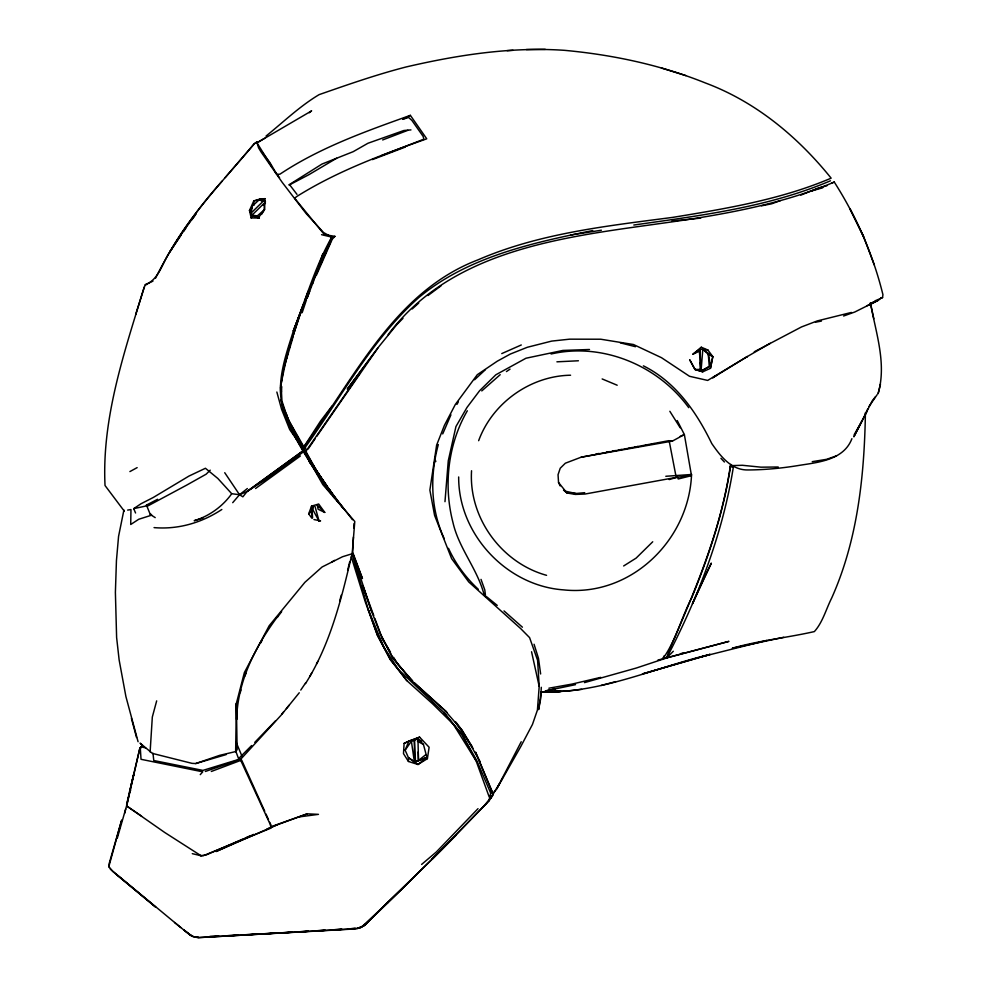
<?xml version="1.0" encoding="UTF-8"?>
<svg xmlns="http://www.w3.org/2000/svg" width="987" height="987" viewBox="0 0 987 987"><rect width="100%" height="100%" fill="white"/><g stroke="black" fill="none" stroke-linecap="round" stroke-linejoin="round"><path stroke-width="1.48" d="M408.433 761.458L408.433 757.646L405.114 750.145L408.963 741.027L419.586 737.141L429.123 747.258L427.396 758.67L417.994 764.493L408.433 761.458L403.486 753.624L404.115 743.347L408.963 741.027L411.406 741.286L417.982 738.782L421.622 741.373M538.717 709.184L540.728 698.389L541.295 687.297M142.338 745.827L140.117 743.137L152.405 753.402L191.984 763.346L195.722 763.556L219.57 755.376L235.646 751.563L236.374 703.423L244.381 672.554L269.18 625.733L304.897 582.318L322.12 566.97L342.489 556.754L352.186 553.744L354.789 521.481L322.811 484.617L288.537 423.793M150.123 751.934L152.319 717.031L156.674 700.869M152.985 753.278L153.775 760.521L202.927 770.403L239.718 759.089M281.048 394.96L281.307 386.522M258.249 217.967L264.479 209.614L264.923 198.683L260.136 198.918L253.758 200.953L249.489 210.441L251.154 217.942L259.347 218.016L257.299 215.919L252.006 215.141L264.257 203.186L264.479 209.614L261.543 214.413M312.188 516.744L311.559 506.121L318.678 504.012L324.748 512.426L318.135 509.255L317.32 505.344M865.414 412.652C864.378 475.709 857.728 539.852 831.696 597.999C826.07 609.139 822.776 622.229 814.374 631.581C787.256 637.738 759.2 640.501 732.317 648.225L783.715 637.281M284.651 413.738C274.213 385.658 285.453 356.443 293.842 329.498C306.18 298.617 315.223 266.12 331.78 237.114L323.539 232.525L305.945 213.303L282.171 182.311L261.086 151.986L258.582 147.853L256.817 142.042L254.239 143.781L225.147 177.623M353.408 537.051L352.643 552.103L362.439 578.555L352.482 552.843L371.507 611.274L380.513 634.098L392.801 657.823L411.234 680.253L447.247 712.614M353.864 528.008L354.099 523.492M702.744 371.803L694.984 369.446L689.802 359.934L694.984 369.446L702.744 371.803L710.467 368.324L712.799 356.64L707.913 350.027L701.313 347.227L692.923 354.222L700.054 350.891L699.215 349.509L701.313 347.227M387.175 903.154L442.324 849.091L488.96 800.765L491.353 790.279L475.561 752.131L492.994 793.449L493.29 794.498L490.909 798.335L491.526 795.855M716.439 375.405L712.651 377.824L747.369 356.504L707.679 380.427L689.518 376.294L661.475 357.676L633.469 344.525L600.75 339.22L569.635 339.17L551.684 341.095L527.329 347.276L510.328 354.049L497.238 361.217L477.301 374.69L455.328 404.485L444.421 425.385L436.636 445.088L429.876 490.107L434.588 515.387L451.614 558.605L468.739 581.948L520.692 628.596L529.6 637.639L537.607 660.328L539.198 686.372L537.422 710.072L532.449 724.47L520.865 746.406L496.745 788.823L492.994 793.449M880.466 384.128L878.072 393.788C886.931 363.66 875.765 332.656 870.435 302.898M541.234 691.813L538.643 709.616M444.977 501.692L448.271 460.806L455.945 426.544L467.036 407.384L479.596 390.741L495.819 374.801L525.972 358.232L562.874 350.434L589.498 349.497M707.913 350.027L702.818 349.275L701.041 371.087L710.603 365.807L708.296 354.259L702.818 349.275L699.215 349.509L692.923 354.222M126.607 804.417L139.907 747.986L141.203 746.863L139.907 747.986L126.99 804.553M280.925 393.899L281.764 386.719M874.803 300.936L882.551 297.618L882.933 294.706C873.15 254.708 856.408 216.745 834.274 182.064C789.403 201.04 741.447 211.008 693.516 218.67C587.043 235.313 459.103 240.396 388.138 334.618M281.048 384.671L280.851 394.689M677.242 420.561L684.373 434.576L691.492 475.672C688.186 541.135 630.187 596.913 563.626 589.881C506.578 585.908 458.289 534.152 458.671 476.968M280.653 385.769L287.957 351.261L297.729 320.294M259.347 218.016L252.647 216.091L251.105 213.044L252.253 206.147L260.136 198.918L265.256 201.385M241.025 758.707L240.742 760.397L270.29 824.577L271.03 828.081L203.248 855.729L200.016 855.544M438.314 444.569C429.814 475.833 430.505 509.132 444.286 538.754M733.366 466.999C722.755 533.918 697.846 598.036 666.694 657.934L636.294 668.039L584.464 682.622M730.392 465.494C721.102 530.056 695.144 590.399 669.396 649.791L666.694 657.934L728.937 641.365L657.91 660.093M730.812 464.458C723.866 510.686 709.271 555.188 691.48 598.282C681.178 618.257 675.799 641.118 662.388 659.39M710.467 368.324L712.799 356.64L702.818 349.275M311.843 518.187L308.684 513.845L311.324 511.661L312.052 508.243L313.78 506.146M435.674 461.682L435.822 461.028M417.982 738.782L423.448 744.469L426.89 757.387L417.994 764.493L408.433 757.646L414.367 761.73L418.439 760.632L417.982 738.782L410.247 740.706M240.248 692.726L240.914 689.913M130.629 787.404L133.701 774.524L129.568 791.759M347.621 570.35L349.719 561.751M352.186 553.744L351.31 556.865C341.046 600.565 329.818 645.301 305.489 683.596M124.621 813.399L125.756 808.945M141.536 816.101L127.113 806.33L126.731 804.393M339.664 601.009L341.268 595.087M285.736 361.365L288.118 352.593M289.302 348.214L290.092 345.29M121.685 820L108.841 866.549L112.863 871.546L155.761 907.189L117.071 875.05M117.305 838.099L126.583 805.873L130 790.698M121.376 821.098L109.138 863.662L109.249 867.585M256.817 142.042L254.202 143.831C225.196 178.672 192.971 211.378 170.356 251.006C162.374 262.431 159.425 279.272 145.262 284.762L143.534 289.388C124.091 352.976 101.76 418.217 105.029 485.518L124.337 511.217M292.658 338.368L283.269 370.224L281.073 384.77L281.949 400.993L287.661 418.426L304.551 448.061L305.316 447.234C341.761 396.663 371.544 339.787 418.537 297.778C467.382 257.052 531.722 242.913 592.669 230.576M292.251 337.862L295.409 327.598M135.663 314.532L144.386 286.822M322.687 254.066L319.035 265.589L331.78 237.114L321.552 234.672M291.547 340.515L298.654 318.641M291.362 340.934L301.319 310.831L310.473 287.057M302.17 312.669L306.402 299.962M299.123 317.172L303.737 304.576M304.761 301.775L308.524 292.115M138.069 741.718L125.904 696.551L119.143 659.982L116.614 637.479L115.393 592.385L116.441 560.579L118.563 536.397L123.906 510.045M308.684 513.845L311.559 506.121M293.386 330.941L303.441 304.008M304.502 301.171L308.203 291.251M309.671 291.325L306.945 298.518L316.938 272.03L331.064 240.31M312.385 284.133L313.484 281.258M302.627 306.982L293.41 330.953L303.934 303.848M305.045 300.998L308.906 291.029M244.862 676.046L245.923 673.368M309.61 289.376L310.695 286.625M311.793 283.886L312.879 281.135M311.065 285.65L332.064 238.188M319.887 264.602L326.203 250.723M442.719 433.91L450.936 414.824M316.235 275.595L332.237 239.249L334.914 236.337L324.427 234.647L294.595 198.202L296.976 196.364C337.357 171.096 382.08 154.651 426.742 138.822L410.37 115.356C365.486 131.419 319.887 147.594 279.95 174.168L276.891 174.403L275.274 171.948M478.646 440.695C492.451 402.918 530.364 375.887 570.572 375.22M320.393 264.405L326.463 250.698M329.51 243.838L330.719 241.099L329.461 243.752M865.167 414.478L867.709 409.037M467.332 410.777C447.962 444.175 443.299 485.345 452.984 522.579C458.893 548.612 477.745 569.351 484.222 595.173M224.728 472.699L239.533 494.709L242.864 496.819L247.095 491.464L303.663 450.393L302.639 452.441L269.858 476.783L247.095 491.464L239.533 494.709L232.71 502.679M311.324 511.661L313.323 507.725M867.228 410.925L853.854 436.846L872.212 400.882L875.358 396.799M496.745 788.823L521.222 741.755M663.042 658.132L664.35 655.602M489.466 799.322L483.667 806.428L431.196 860.17L364.191 925.609L360.267 927.866L351.804 929.125L197.733 937.625L192.416 936.441L183.952 930.013L190.836 935.627L174.563 922.5M309.807 676.514L311.818 672.739M316.519 663.93L317.851 661.413M155.502 278.223C173.107 242.95 195.87 210.478 222.137 181.114M501.001 780.914L502.494 778.212M147.137 284.379L145.262 284.762L152.973 281.098M456.932 404.374L458.326 401.906M869.041 406.434L877.122 394.689M851.904 438.684C843.86 459.88 818.877 462.274 799.544 465.321C782.543 468.146 765.344 469.849 748.097 469.96C731.244 470.355 720.399 456.019 711.75 443.521C696.415 411.937 675.663 381.907 643.401 365.856M854.137 434.749L861.577 421.634M488.96 800.765L499.521 783.616M260.371 643.376L261.876 640.76M170.356 251.006L184.001 230.267M169.715 251.969L181.053 235.091M300.764 690.061L305.785 682.683M308.166 448.949L315.087 438.796M316.815 436.266L377.75 348.164L347.288 389.112L379.205 346.24L396.811 324.612L402.98 318.345M331.965 406.101L320.528 421.091L303.897 446.778C354.308 378.983 393.862 291.905 477.955 259.865C539.42 233.24 606.993 225.974 672.764 217.374C726.358 208.602 780.939 199.559 831.14 178.166C797.755 136.724 755.783 101.809 705.557 83.031C660.599 64.945 612.73 54.791 564.564 50.337C511.315 46.66 457.845 54.927 406.089 66.968C376.602 74.568 347.831 84.611 319.109 94.641C299.851 106.127 283.417 122.018 265.996 136.095M278.1 615.888C255.608 645.967 237.423 681.24 236.646 719.535L236.374 703.423L237.127 749.701L235.646 751.563M360.218 372.753L305.699 451.565C317.9 476.561 335.666 497.818 352.458 519.705M183.619 231.402L186.259 227.676M191.527 220.212L195.919 214.006L192.514 218.645M405.114 750.145L411.406 741.286L414.367 761.73L414.417 740.312L415.527 761.989L426.89 757.387L427.396 758.67M186.555 226.776L190.812 220.965M277.298 617.43L281.665 611.619M299.258 692.763L280.962 715.365L241.581 758.287L239.483 759.065M247.367 488.54L239.533 494.709L231.723 493.722C222.63 506.467 209.182 516.176 194.18 520.717L202.977 518.039M251.154 217.942L252.647 216.091L249.489 210.441L252.376 207.986M155.206 517.62L150.295 514.511L150.777 513.931M281.69 714.169L283.553 711.948M286.366 708.592L289.179 705.249M200.25 774.635L202.767 771.834L141.03 759.311L140.277 747.652M485.16 804.886L489.651 799.926M275.558 720.781L254.769 742.372M652.728 541.777L636.109 558.124L623.648 565.97M478.016 808.661L436.291 852.015L421.609 864.427M412.221 308.956L418.759 303.021M263.332 205.259L265.466 203.088M666.694 657.934L673.319 651.247M238.94 758.3L251.611 745.555M198.177 937.65L357.479 928.594L364.622 925.238L373.95 915.911M210.219 470.157L206.147 474.192L186.531 485.197L147.26 506.257L146.458 505.097L157.587 499.274M251.105 213.044L263.344 201.077L265.466 201.693M364.622 925.238L410.185 880.749M414.688 876.407L376.035 913.9M364.191 925.609L388.249 902.056L362.044 926.645M474.587 379.761L485.419 369.669M481.767 390.914L500.199 374.69M257.299 215.919L264.479 209.614M365.474 924.091L362.081 926.608M427.976 295.532L441.103 285.774M309.252 112.752L311.621 110.852L256.978 142.819L272.017 167.05M426.89 757.387L418.34 760.607L425.718 754.734M247.095 491.464L303.663 450.393M255.559 488.503L300.418 455.957M754.29 351.779L801.493 326.944L817.298 320.911L851.436 312.435M506.442 371.568L510.045 369.126M135.564 512.993L133.726 508.65L140.968 503.777L153.219 497.51L188.924 476.092L205.432 468.27L217.819 478.448L231.723 493.722M289.055 184.779L321.996 164.052L353.186 151.677L367.941 143.263L403.856 130.506L410.95 129.902M871.533 303.071L873.717 301.64M336.604 158.253L309.017 174.613L289.24 185.001M710.603 365.807L701.041 371.087L700.19 369.459L700.054 350.891L701.041 371.087L700.314 362.451M332.002 561.874L334.507 560.382M256.867 142.831L264.713 138.254M746.431 357.084L770.255 343.303M129.889 471.589L137.144 467.616M869.51 304.823L879.836 299.332M410.37 115.356L402.721 119.304L408.618 117.478L411.912 120.439L423.176 136.453L423.83 139.216L381.352 155.675M221.828 509.489C201.644 522.789 178.252 529.674 154.058 527.613M867.252 305.662L878.245 300.295L854.779 312.015L843.614 316.013M560.147 485.912L558.543 482.507L558.05 474.71L560.234 468.233L565.341 463.211L581.183 457.191L672.443 441.066L684.373 434.576L680.228 436.316M332.36 237.571L334.914 236.337M298.79 816.965L318.456 814.361L307.228 813.831L276.928 824.922L216.079 851.522L253.622 834.41M501.754 353.593L521.284 344.969M242.457 839.246L206.16 854.939L201.015 855.717L192.292 853.656M245.245 838.037L249.44 836.223M830.437 180.818C768.182 207.319 700.264 215.61 633.827 225.024M834.274 182.064L831.585 183.101M800.827 195.13L818.1 188.122L826.872 185.766M276.928 824.922L266.996 828.994M404.115 743.347L419.586 737.141M382.648 139.944L407.89 130.309M372.481 159.586L405.126 147.125M211.329 771.464L240.742 760.397L238.977 759.867L205.37 771.464M307.228 813.831L270.759 826.798M780.507 200.558L771.612 203.815L761.446 205.827M836.445 455.871L826.588 459.325L812.239 461.669M151.788 515.128L138.748 519.261L130.716 524.504L130.963 509.576L127.644 510.082M195.722 763.556L226.245 754.562M669.198 479.571L677.427 477.177L691.492 475.672L678.242 478.979L677.427 477.177L585.032 494.043L575.359 494.425L566.97 492.969L563.515 490.095M811.141 191.108L822.714 187.777M709.986 654.43L642.549 673.887L709.986 654.43C656.935 667.113 605.475 691.381 550.117 691.788M680.623 653.678L684.312 652.629M147.458 505.689L133.726 508.65M701.769 656.75L766.739 640.44M601.231 685.447L615.888 681.61M600.75 677.366L572.065 684.077L548.895 688.21M575.52 684.645L545.169 690.986L555.311 688.864M264.923 198.683L253.758 200.953L254.165 205M581.183 457.191L668.68 440.695L672.443 441.066M815.496 322.194L821.394 321.096M129.939 790.303L130.79 790.143M596.111 453.983L599.097 453.452M606.549 452.12L609.534 451.59M612.52 451.059L615.506 450.528M618.479 449.986L621.465 449.455M628.916 448.123L631.902 447.592M634.888 447.062L637.873 446.531M645.325 445.186L648.311 444.656M651.297 444.125L654.27 443.595M312.558 517.904L312.052 508.243L319.06 521.111L320.553 520.877L313.952 519.544M570.585 235.029L601.367 230.218M581.577 689.382L567.599 691.073L541.197 691.998L561.048 691.431L555.792 691.727M551.079 354C602.465 342.131 658.119 365.511 688.729 407.656M305.699 451.565L306.439 451.491L305.316 447.234M671.888 221.051L700.745 218.102M556.915 361.822L578.419 360.773M567.648 492.908L575.902 493.5L584.723 492.686M194.069 937.07L198.029 936.712M665.806 476.277L691.69 474.476M349.423 928.829L355.369 928.372L347.695 928.989M880.86 297.729L882.551 297.618M315.865 930.827L325.007 930.285M291.584 932.246L280.95 932.863M299.197 931.79L308.326 931.259L299.32 931.777M315.939 930.803L325.068 930.26M281.332 932.789L291.819 932.197M507.121 50.658L513.043 50.325M227.935 935.725L238.546 935.158M244.603 934.825L256.719 934.171M262.776 933.85L274.892 933.184M227.392 935.688L236.386 935.207M245.368 934.726L255.855 934.171M263.344 933.776L272.338 933.295M209.972 936.614L218.929 936.182M209.577 936.515L217.004 936.169M731.466 465.63L742.372 465.284L760.977 467.172L778.212 467.011M559.728 691.393L551.486 691.443L556.89 691.393M545.293 49.35L526.355 49.535M694.984 369.446L700.19 369.459M139.907 747.986L140.931 748.035M565.563 491.255L575.902 493.5M141.203 746.863L145.62 747.887M620.292 342.847L635.468 346.696M263.344 201.077L258.619 199.793L265.207 201.644M730.306 466.456L732.934 467.221M685.866 75.592L661.302 67.967M546.564 575.322C501.396 562.849 468.541 517.669 471.552 470.75M602.156 378.946L617.183 385.226M189.566 934.442L193.242 936.392M712.799 356.64L708.296 354.259L709.234 366.029M201.015 855.717L164.656 832.436L126.706 805.972M417.427 741.2L423.448 744.469M486.665 596.79L497.238 605.389M180.794 927.57L110.26 869.115M504.012 610.928L522.407 627.201M446.087 711.479L414.651 683.016M351.31 556.865L365.264 601.885L377.453 635.357L390.309 659.55L406.829 680.648L432.824 704.039L453.28 724.199L462.212 734.859L477.005 761.002L490.909 793.61M489.219 797.015L476.079 760.804L462.212 734.859L444.014 712.626L398.168 669.26L390.309 659.55L377.453 635.357L368.361 609.818L352.1 553.707M317.444 505.467L324.748 512.426M478.263 589.251C465.815 577.666 455.562 563.799 448.48 548.316M720.942 458.338L724.421 462.015M412.591 680.734L398.094 664.819L393.554 657.243M445.001 710.652L462.027 730.232L472.378 746.974M340.947 505.369L342.933 507.663M332.952 496.214L334.926 498.497M336.912 500.779L338.886 503.074M411.234 680.253L392.801 657.823L382.191 638.281L374.838 618.405M277.779 175.489L279.543 177.672M558.543 482.507L566.97 492.969M340.404 504.715L343.131 508.12M444.014 712.626L453.28 724.199L476.079 760.804M338.677 502.556C315.815 470.861 293.04 437.229 280.937 399.834M335 498.053C314.199 468.776 291.264 438.672 282.072 403.449M336.863 500.446L338.726 502.827M289.598 427.692L326.611 487.331L337.973 501.939M290.141 185.42L296.988 194.377M323.773 484.173L331.114 493.808M406.829 680.648L398.168 669.26L383.709 646.756L368.361 609.818M456.019 722.237L462.027 730.232L480.25 761.853M262.271 152.343L269.883 162.534L276.891 174.403M335.296 498.065C315.1 471.416 299.283 441.67 284.268 411.887M337.122 500.52L338.948 502.975M302.799 448.443L289.672 429.505L281.579 409.297L276.853 392.024M252.006 215.141L252.647 216.091M327.092 486.122L316.741 471.009L305.797 451.367M328.819 488.651L330.546 491.168M455.13 721.608L473.007 748.319M308.783 460.88L325.562 486.591M292.571 432.985L294.175 435.464M295.779 437.944L305.933 455.069M669.84 411.295L680.203 427.79M382.191 638.281L390.519 652.185M306.513 456.253L307.981 458.869M309.449 461.497L310.905 464.112M303.317 447.185L289.117 421.745L286.242 413.553M863.563 236.411L850.177 209.256L863.563 236.411L874.235 264.837M491.353 790.279L493.29 794.498M241.655 760.089L264.738 811.252M265.984 814.016L268.476 819.543M269.735 822.319L270.981 825.083M236.201 742.36L242.37 757.14M146.458 505.097L150.295 514.511M534.053 644.24L538.495 658.391L540.629 673.973M235.646 750.848L238.866 759.447M373.777 615.567L362.747 585.76L371.507 611.274M481.014 579.381L484.79 589.905L485.629 596.728M669.186 440.93L675.91 475.845M315.05 506.553L319.06 521.111M131.407 718.351L136.539 737.499M126.632 804.997L126.965 806.268M531.549 651.753L539.198 686.372M870.411 302.972L873.828 318.801M699.339 350.953L699.697 355.271M281.196 385.88L281.492 392.036M280.579 387.064L280.801 393.097M418.254 751.897L418.439 760.632M280.666 385.411L280.678 392.283M703.114 580.122L692.467 603.699L711.331 563.121L703.114 580.122M455.636 835.582L432.17 859.134L455.636 835.582M360.292 927.422L358.108 928.002L360.218 927.435M341.798 929.285L332.644 929.828L341.81 929.26M292.238 431.072L287.242 421.03L284.17 411.604L292.189 430.998"/></g></svg>
